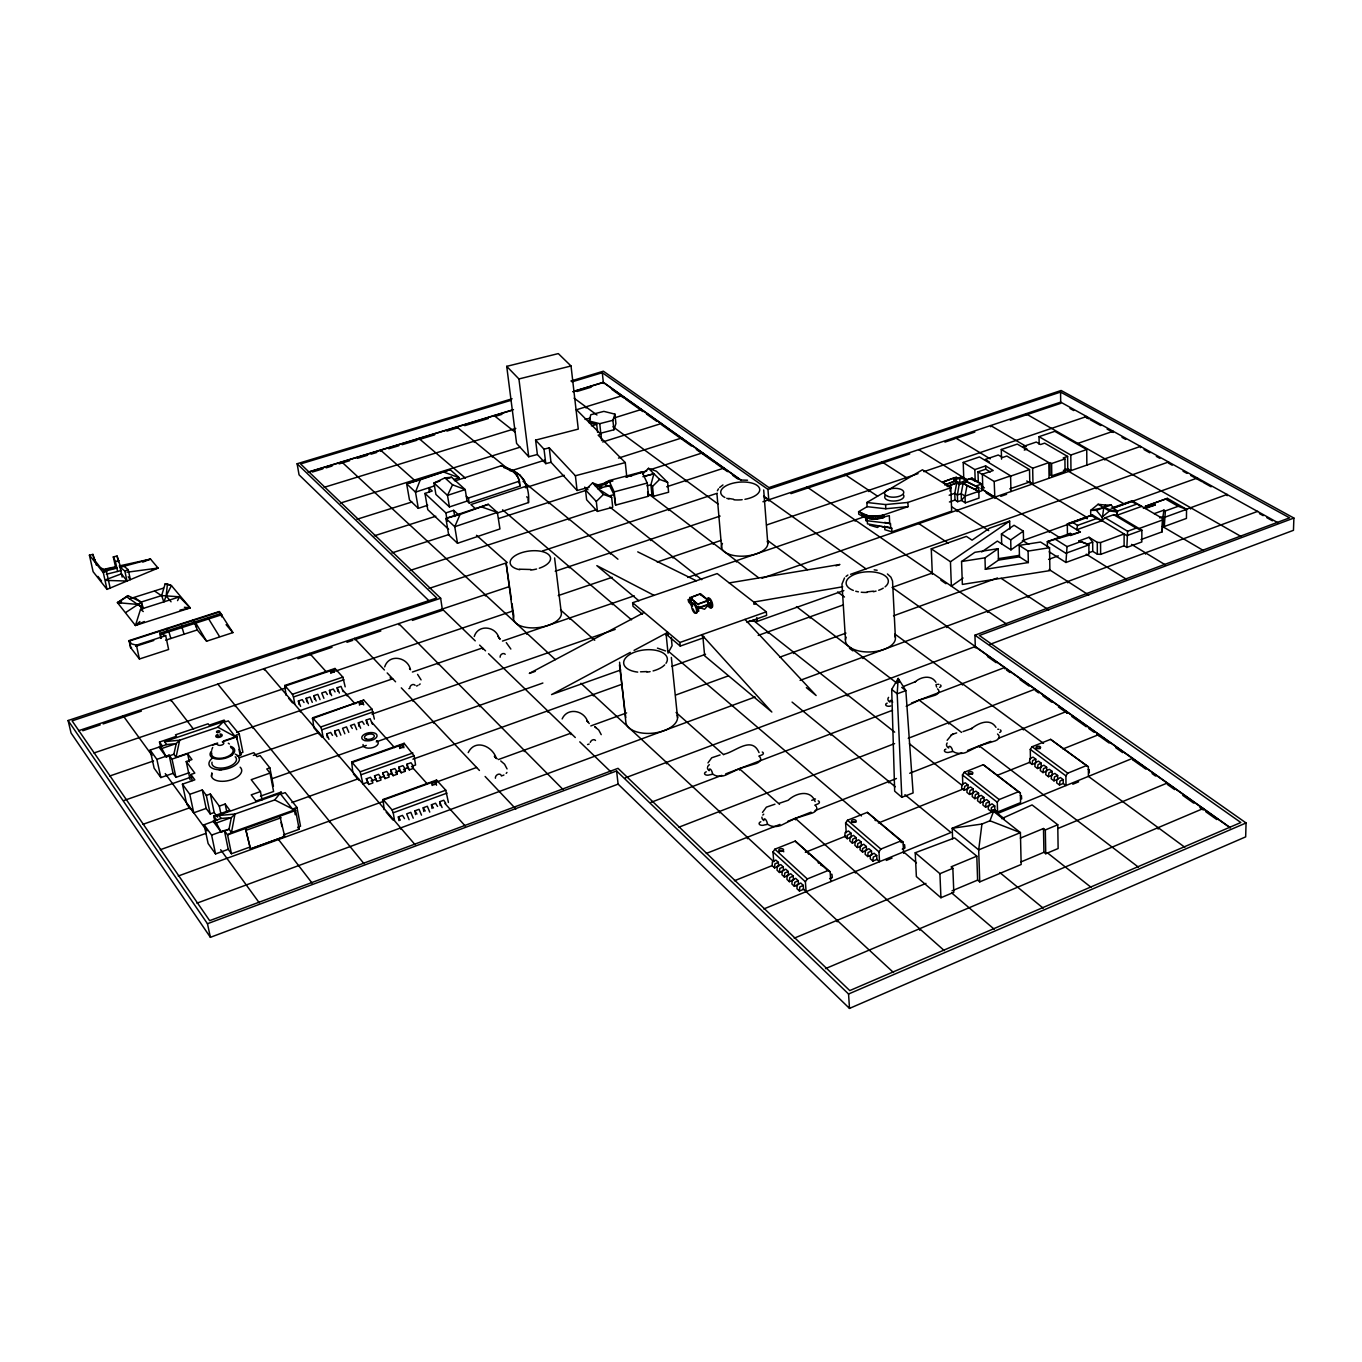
<?xml version="1.0" encoding="UTF-8"?>
<svg xmlns="http://www.w3.org/2000/svg" width="1362" height="1362" viewBox="0 0 1362 1362"><rect width="100%" height="100%" fill="white"/><g stroke="black" fill="none" stroke-linecap="round" stroke-linejoin="round"><path stroke-width="1.5" d="M1136.163 504.332L1117.589 511.005L1112.856 508.196L1131.396 501.539L1141.714 506.358L1116.857 515.296L1116.857 511.84L1111.154 504.996L1105.501 505.098L1103.731 507.651L1101.994 520.659L1096.41 518.616L1077.546 525.392L1076.746 529.75L1101.994 520.659L1105.144 517.781L1113.707 514.7L1116.857 515.296L1141.867 530.176L1141.816 541.957L1126.868 547.439L1124.11 545.77L1124.11 533.972L1100.564 542.553L1097.278 542.365L1089.021 537.275L1078.993 540.918L1088.868 544.885L1088.936 554.062L1065.935 562.472L1049.166 551.831M1126.868 547.439L1127.6 531.248L1136.214 528.115L1141.867 530.176L1126.885 535.641L1092.494 514.938L1067.314 523.944L1067.433 533.683M1132.673 759.758L1132.673 758.311L997.614 813.472M1140.539 447.621L1140.556 446.378L762.039 578.237M1145.459 554.13L1145.459 552.819M1158.126 829.117L1158.126 827.636M1140.964 539.59L1162.178 531.81L1162.654 518.564L1132.094 500.739L1111.12 508.247M1162.654 518.564L1162.178 531.81M1164.306 526.515L1165.361 510.937L1178.198 506.289L1186.557 509.337L1186.438 518.411L1164.306 526.515L1162.893 525.681L1162.978 516.59L1163.948 510.12L1165.361 510.937M1190.609 508.996L1190.626 507.72M1197.487 479.22L1197.504 477.96L1112.652 508.367M1227.179 495.683L1227.196 494.406L1184.77 509.848M989.697 644.464L1293.457 530.312L1293.9 518.054L979.363 635.509L1246.06 822.954L1245.668 836.864L849.496 1008.408L618.11 784.12L616.594 770.96L207.467 923.725L68.1 720.515L436.742 598.003L297.12 463.744L512.095 398.777M677.186 715.135A25.997 13.756 -6.1 0 1 654.696 732.96A25.997 13.756 -6.1 0 1 625.856 722.303L619.574 662.221M167.424 584.009L166.181 595.909L163.849 602.021L161.635 595.586L165.16 583.855L167.424 584.009L171.442 585.609L190.186 607.912L135.434 625.464L117.472 602.651L127.858 595.62L141.239 602.038L161.635 595.586L180.142 596.845M981.934 824.044L952.208 828.249L978.682 849.888L1020.41 832.625L989.953 820.775L981.934 824.044L978.682 849.888L979.738 881.878L1021.159 864.495L1020.41 832.625L993.562 811.394L952.208 828.249L952.617 838.805M1116.857 515.296L1117.589 511.005M1080.372 541.77L1067.042 546.605L1065.935 562.472M949.416 501.982L955.017 500.041L957.622 501.71L961.419 500.399L965.045 496.108L978.784 491.341L963.138 483.238L961.18 493.657L961.419 500.399L965.266 502.85L979.006 498.083L978.682 487.613L965.981 481.109M965.266 502.85L965.045 496.108L967.003 485.655L963.138 483.238M947.373 486.302L956.754 482.897L954.779 493.299L955.017 500.041M949.978 491.069L951.17 484.821M217.648 743.005L176.038 757.272L179.682 740.196L217.852 727.206L223.436 721.656L235.473 736.893L223.589 740.962M173.859 754.293L176.226 743.584L179.682 740.196L164.547 741.66L166.692 744.571L176.226 743.584L161.84 748.487L159.065 747.176L166.232 756.914L173.859 754.293L176.038 757.272M642.881 476.666L653.913 473.755L650.917 484.77L651.904 494.644L653.522 496.279L668.606 492.227L667.635 482.352L656.45 471.252L648.465 468.324L642.864 473.857M144.304 621.515L135.434 625.464L140.558 609.274L179.478 596.879L190.186 607.912L180.022 610.074M588.673 420.875L599.74 423.684L600.778 433.184L613.922 429.779L615.913 423.599L614.909 414.133L603.86 411.375L590.785 414.729L588.844 422.458L596.709 424.467L597.595 432.367M613.922 429.779L612.9 420.296L614.909 414.133M588.844 422.458L590.342 418.083L585.03 419.445M211.842 749.475L212.676 747.449M989.953 820.775L993.562 811.394M453.631 479.628L459.249 477.79L450.158 469.635L420.296 479.799L415.495 492.125L418.321 508.349L427.736 505.234M707.968 762.924L711.73 757.783L720.072 754.957M384.697 666.886C388.953 653.402 407.783 656.978 410.456 669.627L409.502 668.623L410.422 669.508M474.265 636.514C477.96 624.222 495.496 626.009 498.815 637.62M947.152 740.298L951.817 734.697M488.294 504.315L460.084 514.444L454.755 526.719L457.513 543.285L499.956 528.933L497.351 512.418L488.294 504.315L445.919 518.445L448.694 534.925L457.513 543.285M762.482 812.45L766.38 807.155L774.961 804.193M345.182 686.857L342.849 677.118L334.984 668.47L284.777 685.461L286.02 695.233M449.443 506.936L435.925 494.457L433.984 482.999L444.897 477.875L452.542 484.787L447.502 495.393L449.443 506.936L467.081 501.08L469.192 503.004L519.909 486.149C520.573 475.219 510.682 468.153 501.165 465.787L454.942 480.956M177.571 600.625L179.478 596.879M334.507 669.389L334.984 668.47M322.011 737.251L313.788 727.648L312.647 717.791L363.773 700.119L372.013 709.176L374.363 719.102M702.996 637.893L701.77 634.743L771.845 712.037L704.665 655.837L702.996 637.893L703.796 636.412M717.382 490.78L718.489 488.822M666.222 635.271L667.039 633.79L668.044 634.624L666.222 635.271L668.027 653.13L672.079 645.69L671.262 637.433M363.773 700.119L312.187 718.676M468.205 752.624C475.185 738.391 492.652 746.223 496.347 758.43L495.325 757.459L497.198 758.736M562.148 718.932C567.46 707.014 584.213 710.334 587.703 721.809L586.92 720.6L589.252 723.528M891.701 689.427L898.188 678.412L905.849 690.636L913.102 792.939L901.814 797.281L894.664 791.152L891.701 689.427L897.183 693.803L901.814 797.281M411.562 766.448L415.563 765.001L414.099 755.774L404.122 743.312L351.668 761.954L352.758 772.033M403.561 744.197L404.122 743.312M384.101 809.692L383.08 799.494L436.538 780.068L445.766 790.198L448.421 802.473M773.769 861.737L772.969 851.965L774.859 849.19L795.221 841.086L830.122 871.714L830.803 881.589M806.1 891.667L805.385 881.776L807.308 878.95L827.943 870.573L830.122 871.714M846.228 832.71L845.598 823.006L847.47 820.264L867.305 812.365L903.057 842.074L903.636 853.344M876.924 859.422L872.889 861.056L870.301 858.792L870.267 855.404L874.098 853.242L876.702 855.506L876.924 859.422L879.529 861.686L878.967 851.863L880.873 849.071L900.963 840.916L903.057 842.074M962.798 784.563L962.457 774.961L964.279 772.271L983.279 764.712L1020.342 792.922L1020.581 802.627L997.563 812.007L994.856 809.862L994.737 805.981L992.013 803.852L988.335 805.929L988.284 809.283L990.991 811.429L994.856 809.862M1030.455 758.923L1030.268 749.389L1032.073 746.734L1050.596 739.362L1088.357 766.755L1088.425 776.391L1184.838 847.283M997.563 812.007L997.29 802.286L999.163 799.562L1018.384 791.765L1020.342 792.922M1063.245 783.456L1059.483 784.989L1056.708 782.912L1056.81 779.575L1060.402 777.532L1063.177 779.609L1063.245 783.456L1066.02 785.533L1065.901 775.88L1067.74 773.19L1086.467 765.58L1088.357 766.755M435.908 780.92L436.538 780.068M844.525 577.948L841.988 584.043L845.462 639.561M279.891 816.144L284.743 836.506L250.472 848.918L245.483 828.471L250.472 848.918L284.709 836.455L283.517 834.906L299.18 829.237L297.631 827.262L300.525 826.206L297.001 807.496L285.203 792.616L282.309 793.654L281.083 792.105L274.732 799.92L234.945 814.05L213.732 815.991L215.026 822.222M1153.699 504.178L1155.095 504.996L1146.736 507.141L1145.34 506.323L1167.404 498.373L1186.557 509.337L1164.391 517.407L1162.978 516.59L1159.607 517.815M890.748 528.575L890.51 523.57L865.823 520.573L867.185 518.871L867.458 523.859L891.752 528.235L891.923 531.81L951.663 511.142L950.812 487.766L922.449 469.788L866.879 502.493L867.1 506.681L858.622 511.686L858.758 514.206L865.738 517.747L871.901 518.939L880.448 518.411L880.312 515.875L868.513 515.994L858.622 511.686L864.274 514.7M700.732 594.53L699.796 594.53M708.717 604.575L704.529 609.274L699.779 607.707M138.975 604.541L141.239 602.038L143.47 608.508L126.717 596.845L117.472 602.651L138.975 604.541L142.55 609.001M134.787 597.731L141.29 602.276L125.917 612.389M126.717 596.845L127.858 595.62M1047.429 547.115L1047.344 541.633L1080.355 531.963L1067.314 523.944L1092.494 514.938M1070.362 535.555L1080.355 531.963M1068.983 534.721L1070.243 533.376L1071.605 534.21M585.507 489.911L592.555 482.931L600.727 485.859L602.259 487.494L597.969 488.652L611.64 497.351L612.73 507.277L597.424 511.397L586.63 499.769L585.507 489.911L596.301 501.471L597.424 511.397M596.301 501.471L603.434 494.44L611.64 497.351M653.522 496.279L652.534 486.404L659.6 479.407L667.635 482.352M135.434 625.464L139.894 621.532M719.63 487.477L722.95 484.94M1105.501 505.098L1098.078 504.28L1090.673 510.392L1103.731 507.651L1116.857 511.84L1109.417 511.022L1101.977 517.185L1096.291 510.307L1090.673 510.392L1090.724 516.232M230.467 746.291A12.53 6.35 -11.9 0 1 232.408 754.633L230.859 755.791A12.53 6.35 -11.9 0 1 214.685 758.668A12.53 6.35 -11.9 0 1 211.791 750.768M230.859 755.791L232.408 754.633M846.006 576.449L847.879 575.053M998.465 560.105L998.159 548.665L984.964 557.841L985.322 569.316L998.465 560.105L1019.457 556.82L1028.327 562.557L1028.089 551.082L1019.202 545.379L1019.457 556.82M981.679 551.95L997.359 541.089L1010.944 549.873L1023.543 541.054L1023.339 531.146L1014.043 525.272L1001.428 533.989L1001.683 543.898M690.245 597.629L700.443 593.628L708.563 600.54L697.838 604.285L689.802 597.782M963.036 578.016L951.374 586.154L950.455 561.757L931.267 548.818L932.323 574.338M1010.944 549.873L1010.706 539.931L1023.339 531.146M879.682 525.919L877.417 527.486L869.501 525.119M1019.202 545.379L1040.551 542.042L1049.54 547.728L1049.898 570.61L962.355 584.417L961.555 561.502L974.886 552.308L998.159 548.665M950.455 561.757L1009.668 521.084L1009.855 529.069M914.941 682.021C920.729 676.795 931.216 674.445 935.915 682.277M915.673 681.596L903.925 686.295M605.715 486.37L605.29 482.608L608.984 480.616L641.996 471.848L647.222 483.05L648.567 496.228L615.607 505.115L613.99 494.644L609.529 485.57L606.175 486.438M630.3 652.398L551.559 694.586L620.646 670.002M634.062 650.389L667.806 632.326L668.044 634.624M644.175 612.44L529.324 673.424L535.283 671.33M639.425 473.193L641.996 471.848M952.327 734.424L956.686 732.892M950.948 735.157L953.196 733.965M708.529 600.08L697.77 604.149L689.751 597.339M699.932 594.275L708.563 600.54M937.516 688.832A8.683 4.563 -2.1 0 1 935.183 695.216L919.18 700.119L906.173 706.282M616.594 770.96L848.56 994.005L1246.06 822.954M825.508 968.62L1203.31 808.5L1203.293 809.964L1199.871 807.53M952.055 890.816L977.61 880.107L979.738 881.878M1020.921 861.942L1043.922 852.289L1045.744 853.736L1058.121 848.526L1057.763 824.759L1032.073 804.925L1001.649 818.647M976.809 856.17L954.609 837.919L915.23 852.765L916.371 876.583L940.938 897.728L953.809 892.314L952.855 868.309L951.102 866.828L976.809 856.17L977.61 880.107M96.447 565.247L92.922 554.402L89.415 555.168L93.11 571.699L107.019 589.371L158.094 568.073L150.518 559.084L119.26 565.945L120.622 567.205L150.518 559.084L142.738 562.131M1020.359 838.107L1043.496 828.505L1045.318 829.935L1045.744 853.736M915.23 852.765L939.916 873.689L952.855 868.309M1045.318 829.935L1057.763 824.759M794.199 938.18L925.973 883.393M1057.882 828.522L1167.387 782.98L1167.37 784.427L1174.623 789.585M89.415 555.168L103.325 572.67L106.457 571.376L110.152 588.061M128.215 569.657L123.482 565.877L120.009 567.171L124.844 571.053L128.215 569.657L130.36 579.633L128.181 576.773M886.253 860.443L892.042 858.077M1072.796 784.223L1078.653 781.822M798.541 884.653L798.234 880.72L795.714 878.388L792.224 879.971L791.901 884.006L794.404 886.339L797.162 885.215M871.731 854.893L871.493 850.995L868.922 848.747L865.517 850.28L865.125 854.28L867.713 856.528L870.386 855.438M1053.95 780.835L1057.695 779.302L1057.644 775.472L1054.886 773.412L1051.702 774.842L1051.192 778.758L1053.95 780.835L1054.46 776.919L1057.644 775.472M994.737 805.981L991.468 807.479L990.991 811.429M803.274 885.368L799.783 886.968L799.443 891.003L803.58 889.318L803.274 885.368L800.754 883.036L797.247 884.619L796.923 888.671L799.443 891.003M876.702 855.506L873.28 857.056L872.889 861.056M1063.177 779.609L1059.994 781.056L1059.483 784.989M829.611 878.711L832.335 877.588L831.944 874.319L830.837 874.166M902.257 849.088L904.913 847.998L904.589 844.746L903.517 844.576M763.741 908.965L950.999 832.505L904.93 794.693M793.212 876.089L789.722 877.656L789.398 881.691L793.518 880.022L793.212 876.089L790.726 873.774L787.236 875.357L786.913 879.375L789.398 881.691M866.572 850.416L866.334 846.5L862.521 848.645L862.555 852.033L865.228 850.961M1052.128 771.352L1048.944 772.782L1048.451 776.698L1052.196 775.182L1052.128 771.352L1049.387 769.309L1046.203 770.739L1045.71 774.637L1048.451 776.698M980.214 802.882L984.045 801.333L983.926 797.468L981.236 795.357L977.984 796.821L977.524 800.771L980.214 802.882L980.657 798.949L983.926 797.468M989.306 801.724L986.054 803.205L985.594 807.155L989.425 805.589L989.306 801.724L986.616 799.596L983.347 801.077L982.887 805.01L985.594 807.155M798.234 880.72L794.744 882.304L794.404 886.339M871.493 850.995L868.088 852.527L867.713 856.528M969.54 794.438L973.353 792.905L973.234 789.058L970.578 786.964L967.326 788.428L966.884 792.343L969.54 794.438L969.982 790.522L973.234 789.058M783.576 870.812L783.269 866.896L780.801 864.632L777.327 866.181L777.021 870.182L779.49 872.463L782.214 871.374M852.34 843.112L856.34 841.512L856.102 837.613L853.548 835.417L850.177 836.932L849.803 840.899L852.34 843.112L852.714 839.145L856.102 837.613M1037.538 768.508L1041.266 767.01L1041.198 763.18L1038.474 761.154L1035.307 762.584L1034.831 766.483L1037.538 768.508L1038.031 764.61L1041.198 763.18M978.563 793.246L975.311 794.71L974.851 798.66L978.682 797.11L978.563 793.246L975.89 791.152L972.638 792.616L972.196 796.549L974.851 798.66M788.223 871.476L784.75 873.042L784.427 877.06L788.53 875.408L788.223 871.476L785.755 869.194L782.265 870.744L781.958 874.762L784.427 877.06M861.193 842.057L857.805 843.572L857.43 847.556L861.431 845.955L861.193 842.057L858.639 839.826L855.251 841.358L854.893 845.342L857.43 847.556M1046.646 767.266L1043.479 768.696L1042.986 772.594L1046.714 771.079L1046.646 767.266L1043.922 765.223L1040.738 766.653L1040.262 770.552L1042.986 772.594M967.922 784.887L964.688 786.334L964.245 790.249L968.059 788.717L967.922 784.887L965.283 782.809L962.049 784.257L961.623 788.172L964.245 790.249M778.349 862.35L774.876 863.9L774.569 867.9L778.655 866.266L778.349 862.35L775.897 860.086L772.424 861.635L772.118 865.636L774.569 867.9M851.267 837.102L851.029 833.221L847.232 835.332L847.283 838.703L849.939 837.63M1035.767 759.145L1032.617 760.558L1032.124 764.457L1035.852 762.958L1035.767 759.145L1033.077 757.119L1029.91 758.549L1029.434 762.431L1032.124 764.457M734.373 880.771L772.407 865.517M805.351 852.306L845.768 836.098M878.354 823.023L963.564 788.853M997.001 775.438L1030.149 762.141M1062.939 748.981L1099.117 734.476L1099.134 735.889M783.269 866.896L779.796 868.462L779.49 872.463M218.312 735.037L217.341 735.838A1.702 0.851 -11.8 0 0 217.375 736.195L217.579 736.416A1.702 0.851 -11.8 0 0 220.576 735.191L220.303 734.986M816.706 807.496A9.245 5.227 -3.8 0 1 812.433 812.995L795.05 818.494L780.715 825.508A9.296 5.278 -4.4 0 1 767.947 824.333L764.371 824.963A3.49 1.992 -4.6 0 1 759.587 824.538A3.49 1.992 -4.6 0 1 760.813 821.746M814.851 805.129L817.779 803.972A3.456 1.941 -3.7 0 0 818.204 800.805M997.529 734.033A8.989 4.852 -1.1 0 1 995.367 740.826L978.972 745.984L965.743 752.522A9.04 4.903 -1.5 0 1 953.162 751.483L949.723 752.096A3.388 1.839 -1.7 0 1 945.739 752.113A3.388 1.839 -1.7 0 1 944.615 750.053M706.316 853.446L779.966 824.419M787.645 821.388L811.054 812.161M814.97 810.611L896.451 778.502M909.731 773.275L961.708 752.777M967.548 750.479L990.736 741.337M998.397 738.323L1066.65 711.424L1066.667 712.82M811.735 800.311L815.48 798.966M944.7 484.957L954.166 481.263L959.359 484.531L966.918 481.944L978.682 487.613L974.903 488.907M956.039 480.718L946.59 484.412L942.793 482.012L954.115 477.773L956.43 477.347L958.967 478.93M947.288 486.592L956.754 482.897M678.94 827.177L894.596 743.601M908.25 738.306L1035.222 689.087L1035.256 690.483L1038.559 692.832M759.451 756.574A8.938 4.886 -4.7 0 1 756.302 763.469L739.362 768.679L725.316 775.284A8.989 4.937 -5.2 0 1 713.058 774.212L709.585 774.825A3.371 1.856 -5.4 0 1 704.988 774.433A3.371 1.856 -5.4 0 1 706.265 771.811M758.872 756.08L761.75 754.991A3.337 1.822 -4.6 0 0 762.26 752.011M650.798 802.422L721.792 775.37M725.691 773.888L892.485 710.283M911.553 703.013L1004.798 667.482L1004.833 668.844M106.015 579.633L121.456 573.811L127.006 581.029L106.168 580.416M68.1 720.515L71.045 732.977L210.395 937.328L618.11 784.12M625.243 777.872L975.311 646.524M975.345 647.886L974.937 635.203L1289.593 517.832L1060.572 392.069L767.964 489.401L602.293 372.694L571.921 381.888M196.928 903.176L755.127 696.986M800.107 680.37L1257.756 511.346M394.486 820.316L393.226 812.791L446.991 793.11M1089.277 552.58L1092.733 551.321L1097.346 554.181L1100.632 554.368L1124.11 545.77M398.964 820.673L398.351 816.911L402.505 815.378L404.497 818.613M415.546 814.561L414.933 810.816L419.07 809.3L421.505 815.14M423.803 811.531L423.207 807.785L427.327 806.27L429.762 812.092M432.026 808.5L431.448 804.755L435.551 803.24L437.577 806.44M440.249 805.487L439.654 801.741L443.757 800.226L445.783 803.41M383.08 799.494L392.018 809.862L445.766 790.198M382.518 800.345L433.933 781.652M1078.993 540.918L1087.489 544.034L1092.682 542.144L1089.021 537.275M178.235 876.021L383.148 801.469M436.044 782.231L476.598 767.47M498.373 759.553L570.814 733.199L570.984 734.578M590.802 725.929L626.622 712.888M675.586 695.08L728.466 675.841M779.796 657.182L845.955 633.109M893.506 615.811L997.512 577.965M1048.57 559.39L1058.274 555.866M1139.075 528.524L1162.28 520.08M1143.382 508.349L1146.736 507.141M1145.391 508.503L1155.095 504.996M1154.227 513.644L1163.948 510.12M231.455 853.736L227.573 834.889L231.472 832.488L234.945 814.05L231.319 817.626L221.121 818.443L204.147 824.793L208.114 843.538L215.554 853.923L228.254 849.343L231.455 853.736L249.28 847.3M366.395 778.758L370.481 777.293L372.235 779.762L372.83 782.98L368.761 784.444L366.395 778.758L368.761 784.444M374.55 775.829L378.619 774.365L380.373 776.834L380.968 780.051L376.899 781.516L374.55 775.829L376.899 781.516M382.688 772.918L386.74 771.454L388.51 773.905L389.089 777.123L385.037 778.587L382.688 772.918L385.037 778.587M390.792 770.007L394.827 768.543L396.614 770.994L397.193 774.212L393.141 775.676L391.405 773.684L390.792 770.007L393.141 775.676M398.879 767.095L402.914 765.648L404.684 768.083L405.263 771.301L401.228 772.765L399.475 770.79L398.879 767.095L401.228 772.765M406.932 764.201L410.966 762.754L412.754 765.189L413.316 768.406L409.298 769.853L407.544 767.896L406.932 764.201L409.298 769.853M225.683 830.394L229.02 829.203L231.319 817.626L216.32 822.971L213.153 821.269L216.864 820.282L213.732 815.991L229.837 810.288L225.173 804.04L219.299 806.117L210.327 794.012L206.326 795.408L202.291 789.943L189.795 794.301L182.423 784.172L194.834 779.847L190.884 774.484L194.817 773.122L186.236 761.545L191.974 759.57L187.615 753.748L172.021 759.111L169.126 755.161L156.868 759.349L150.16 750.053L166.692 744.571M367.042 782.452L362.956 783.916L360.181 771.811L351.668 761.954M371.111 780.988L375.18 779.524M379.249 778.06L383.301 776.612M387.353 775.148L391.405 773.684M399.475 770.79L395.44 772.237L397.193 774.212M407.544 767.896L403.51 769.343L405.263 771.301M1070.243 533.376L1047.344 541.633L1065.833 553.278L1088.868 544.885L1087.489 544.034M1145.34 506.323L1167.404 498.373M246.675 830.088L281.134 817.728M360.181 771.811L412.907 752.965M1096.291 510.307L1111.154 504.996M361.356 774.655L414.099 755.774M160.324 849.718L206.156 833.289M291.86 802.576L358.478 778.689L358.717 780.085L353.354 773.82M412.907 759.179L622.298 684.133M671.875 666.358L705.533 654.305M758.208 635.407L843.436 604.864M932.272 573.027L892.093 587.431L1230.363 827.704M1022.351 540.731L1087.114 517.526L1087.131 518.803M204.147 824.793L211.604 835.093L224.372 830.531L227.573 834.889L295.622 810.509L299.18 829.237M295.265 814.782L294.073 808.534L297.001 807.496M353.081 762.124L401.62 744.895M666.086 634.147L680.251 646.099L703.916 637.688M746.989 622.383L766.619 615.403L766.329 611.827L717.212 573.572L632.632 602.719L633.007 606.26L642.455 614.228M749.185 620.868L757.136 621.43L843.827 590.58M142.857 824.35L190.033 807.683L190.339 809.062L186.832 804.244M271.94 778.741L366.293 745.406M376.27 741.881L542.876 683.026M850.603 574.304L1168.63 461.956M931.267 548.818L966.373 536.39L972.076 540.135L989.51 528.201L1009.668 521.084M632.632 602.719L679.893 642.489L766.329 611.827M262.083 799.817L260.465 791.577L251.221 794.846L255.971 801.026L281.083 792.105M202.291 789.943L206.156 808.415L210.208 813.948L214.174 812.535L217.545 817.115M260.482 796.14L273.592 791.509L270.034 773.071L266.765 768.968L269.88 767.879L273.439 786.283M755.723 603.707L753.952 604.336L753.782 602.055L842.737 586.784M182.423 784.172L186.373 802.593L193.744 812.808L206.156 808.415M707.899 603.621L710.13 602.838M692.219 598.258L688.355 599.603L698.4 607.724L710.011 603.672L710.334 607.231L709.108 606.669M835.927 565.86L839.894 564.481L729.215 582.919M270.034 773.071L251.221 779.677L260.465 791.577M312.647 717.791L320.615 727.036L372.013 709.176M689.291 599.74L688.406 600.046L692.696 603.536M1009.787 488.873L1029.774 481.927L1032.975 483.85L1032.668 468.222L1001.291 449.511L1001.547 459.164M1064.829 469.737L1067.74 468.715L1070.975 470.622L1070.804 455.044L1039.036 436.674L1039.172 444.37M323.049 737.029L321.755 729.794L373.154 711.9M1064.914 458.943L1051.6 463.54L1049.915 462.552L1050.119 474.844L1051.787 475.849L1065.067 471.235L1064.914 458.943L1063.228 457.955L1067.604 456.44L1067.74 468.715M124.027 800.481L190.374 777.361M253.349 755.433L318.929 732.586L319.185 733.931M372.013 714.097L615.181 629.397M1000.747 496.364L1006.603 494.321M327.357 737.455L326.71 733.829L330.677 732.45L332.498 735.395M335.29 734.68L334.66 731.053L338.61 729.674L340.875 735.157M358.972 726.389L358.359 722.779L362.292 721.417L364.131 724.346M366.838 723.648L366.225 720.038L370.141 718.676L372.405 724.124M408.889 688.644L409.843 688.321A3.15 2.554 -42.8 0 1 415.104 685.273M978.103 492.057L981.815 490.78L981.61 484.055L972.127 478.164L964.313 480.309M238.963 749.389L239.78 753.407L242.896 752.318L239.303 734.22L228.288 720.89L225.513 721.826L224.134 720.089L209.186 725.18L208.097 723.784L175.443 734.85L176.498 736.263L159.507 742.035L160.801 748.061M692.202 596.948L698.093 594.905M161.84 748.487L166.232 756.914L169.126 755.161L173.042 773.344L175.936 777.327L189.522 772.612M237.175 756.131L240.904 754.837L236.154 735.293L239.303 734.22M238.963 757.834L253.843 752.675L257.026 756.676L260.108 755.604L269.88 767.879M949.178 495.24L954.779 493.299L957.384 494.968L961.18 493.657L965.045 496.108M976.06 485.962L981.61 484.055L969.88 478.59M994.635 497.215L982.853 489.86L982.377 474.231L994.192 481.501L1010.587 475.849L1010.962 491.529M1032.668 468.222L1048.825 462.637L1049.081 478.249M1070.804 455.044L1086.74 449.545L1086.859 465.089M1009.48 476.513L1029.519 469.601L1029.774 481.927M150.16 750.053L154.127 768.168L160.852 777.549L173.042 773.344M299.044 704.546L298.38 700.987L302.279 699.659L304.032 702.503M306.825 701.873L306.178 698.314L310.076 696.986L312.273 702.332M314.605 699.217L313.958 695.659L317.84 694.331L320.036 699.659M330.081 693.905L329.451 690.364L333.315 689.053L335.069 691.862M337.793 691.266L337.163 687.725L341.028 686.414L343.224 691.709M942.793 482.012L956.43 477.347M966.918 481.944L966.867 480.241L961.657 477.006L954.098 479.577L954.166 481.263M978.291 482.08L977.984 471.831L985.713 469.192L990.242 471.967M982.377 474.231L993.187 470.52L985.611 465.906L974.834 469.584L963.223 462.433L963.751 477.96L967.054 480.02M966.577 480.054L972.127 478.164M109.777 775.982L153.548 760.949M236.613 732.415L392.716 678.787M412.397 672.028L482.54 647.92L482.727 649.231M502.476 641.076L634.215 595.807M687.657 577.454L864.615 516.658M1077.836 443.399L1113.214 431.243L1113.214 432.469L1107.136 429.098M950.812 487.766L907.909 502.425L908.113 506.613L882.031 515.483L870.216 516.249L870.352 518.786M212.932 745.065L216.677 743.788M222.295 741.864L237.277 736.723M284.777 685.461L292.387 694.297L342.849 677.118M294.805 704.103L293.494 696.969L343.939 679.774M1024.258 450.073L1027.084 449.12L1022.845 446.617L1036.295 442.037L1040.551 444.523L1044.62 443.127L1067.604 456.44M286.36 685.682L332.498 670.07M93.944 752.982L285.833 687.946M335.818 670.989L513.27 610.84M558.267 595.586L612.117 577.335M657.199 562.046L721.06 540.408M766.568 524.983L918.039 473.635M923.879 471.661L1086.604 416.5L1086.621 417.708M963.223 462.433L979.448 456.934L1010.587 475.849M1001.291 449.511L1017.295 444.08L1048.825 462.637M1039.036 436.674L1054.801 431.328L1086.74 449.545M164.547 741.66L223.436 721.656M497.13 513.082L528.49 502.561C530.141 486.983 522.191 471.303 506.289 468.273M78.604 730.696L509.337 586.596M555.236 571.24L720.106 516.079M762.941 501.744L1060.692 402.13L1278.05 522.804M82.793 730.73L100.226 724.89M103.154 723.92L141.359 711.117M297.903 658.714L332.039 647.29M346.935 642.302L352.792 640.344M380.849 630.947L354.733 639.68L354.512 638.386L384.407 669.985M412.345 620.408L442.463 610.312M790.981 493.64L909.748 453.887M944.905 442.105L954.949 438.751M956.941 438.087L974.8 432.094M1010.263 420.228L1060.709 403.339L1060.572 392.069M429.422 491.835L428.724 487.783L432.231 491.018L424.961 493.419L445.885 512.912L453.682 510.324L458.092 514.393M442.292 609.24L440.658 598.258L72.101 720.856L209.663 920.661L618.007 768.338L849.769 990.583L1240.85 822.512L974.937 635.203M466.281 496.16L468.392 498.066L519.16 481.229C517.798 472.512 508.741 468.136 501.165 465.787M429.064 588.418L507.26 562.591L476.496 535.283M542.604 550.929L717.28 493.231M439.824 481.075L433.984 482.999L447.502 495.393L465.208 489.554L467.081 501.08M447.638 478.522L451.537 477.245L465.208 489.554L452.542 484.787M434.546 485.893L415.495 492.125L406.642 483.816L450.158 469.635M410.285 570.389L596.403 509.694M666.716 486.762L724.056 468.051L724.158 469.277M195.822 626.792L194.834 621.906L197.218 629.942L206.598 641.213L232.902 632.615L219.299 611.504L129.049 640.617L130.548 647.478L139.418 659.004L168.616 649.487L165.704 635.679L159.694 633.262L220.984 613.462L221.665 616.867M129.049 640.617L131.569 643.885L136.404 645.162L165.704 635.679M130.548 647.478L131.569 647.665M135.621 646.354L153.804 640.463M165.619 640.191L197.218 629.942M392.035 552.87L449.051 534.5M498.815 518.462L586.018 490.371M597.663 486.626L607.333 483.51M630.725 475.968L646.814 470.792M650.832 469.498L702.605 452.814L702.707 454.023M222.006 614.637L160.665 634.471L161.38 637.91M864.529 517.271L876.021 518.956L889.318 515.619L889.726 523.842M374.278 535.828L435.806 516.249M525.374 487.732L564.311 475.338M618.484 458.092L681.715 437.968L681.817 439.177M357.014 519.262L411.869 501.999M544.868 460.152L510.444 470.997L456.713 426.885L456.866 428.06M602.685 441.969L661.353 423.514L661.472 424.706L691.47 446.021M121.473 601.391L117.472 602.651L121.439 602.549M129.475 598.854L163.44 588.129M340.5 503.038L520.131 447.179M614.517 417.828L641.519 409.417L641.638 410.592M324.139 487.341L515.806 428.4M576.211 409.826L622.179 395.695L622.315 396.853M308.221 472.052L513.474 409.621M573.368 391.405L603.332 382.296L741.013 480.105M308.442 472.188L511.823 410.32M572.84 391.762L603.349 382.484L741.2 480.428M312.358 472.035L322.845 468.851M326.131 467.847L332.039 466.059M339.121 463.897L349.642 460.697M357.406 458.33L367.587 455.231M370.992 454.193L376.814 452.422M388.766 448.779L398.862 445.714M402.148 444.71L417.01 440.198M420.449 439.143L434.682 434.818M446.889 431.09L457.053 428.008M464.731 425.659L488.328 418.492M495.683 416.244L501.982 414.337M577.028 391.49L591.261 387.166M570.916 381.002L603.366 371.196L768.934 487.579L1061.134 390.485L1293.9 518.054M511.176 400.258L300.576 463.931L440.658 598.258M420.296 479.799L406.642 483.816L409.485 499.956L418.321 508.349M460.084 514.444L445.919 518.445L454.755 526.719L497.351 512.418L482.063 507.107M647.614 491.733L648.023 495.683L651.904 494.644M608.984 480.616L614.16 491.886L647.222 483.05M610.074 495.7L613.99 494.644M647.018 485.808L650.917 484.77L652.534 486.404M605.29 482.608L611.453 480.973M625.822 477.143L631.985 475.508M550.997 462.28L545.787 463.642L537.377 454.499L528.711 456.747L516.59 443.433L506.715 366.344L558.301 353.592L571.036 365.986L578.271 429.115L535.589 440.113L544.017 449.188L549.244 447.826L550.997 462.28L577.096 490.473L589.031 487.29M595.007 485.706L612.9 480.939M597.969 488.652L609.529 485.57M644.396 476.291L653.913 473.755M549.244 447.826L575.394 475.747L625.277 462.586L626.826 477.245M881.418 515.636L883.751 514.955L883.887 517.492L881.537 518.156M601.663 440.573L600.982 434.41L598.139 435.142L625.277 462.586M591.38 425.846L596.709 424.467M599.74 423.684L612.9 420.296M103.75 571.427L116.877 568.141L115.481 566.779L113.318 556.888L117.098 556.054L120.622 567.205M106.355 574.253L121.337 570.508M506.715 366.344L518.922 378.959L571.036 365.986M95.187 559.561L94.233 559.799L100.26 567.358L106.457 571.376M113.318 556.888L115.429 561.536L119.175 560.599M151.999 569.537L158.094 568.073L126.989 572.227M779.115 803.359L788.24 800.26C795.783 792.939 810.696 789.143 815.123 801.622M963.036 731.581L972.213 728.329L971.429 728.738C978.103 723.154 990.106 717.791 995.98 727.359M724.124 754.19C735.395 751.824 751.688 735.446 759.043 752.607M102.269 569.674L115.481 566.779M961.555 561.502L984.964 557.841M1028.089 551.082L1049.54 547.728M998.431 558.641L1019.423 555.355M985.322 569.316L1028.327 562.557M873.314 591.176L867.185 591.857M820.656 864.989L821.967 865.67M818.136 862.708L819.447 863.389M808.109 853.668L809.42 854.349M900.895 842.346L901.95 842.516M805.623 851.42L806.917 852.101M1020.41 795.544L1021.415 795.714L1021.653 798.949M875.034 820.401L876.089 820.571M1088.204 769.428L1089.174 769.615L1089.345 772.816M961.708 478.675L963.99 478.437M961.657 477.006L954.098 479.577L959.291 482.846L966.867 480.241L960.38 477.126L957.384 494.968L957.622 501.71M866.879 502.493L885.589 504.57L907.909 502.425M867.1 506.681L885.811 508.758L908.113 506.613M444.897 477.875L451.537 477.245M530.805 569.503L519.45 569.197M646.933 671.568L640.515 671.807M116.877 568.141L106.049 568.839L107.513 570.491L103.87 570.627M235.234 754.122A15.493 7.9 -12 0 1 237.669 763.026A15.493 7.9 -12 0 1 221.768 769.683L218.993 769.734A15.493 7.9 -12 0 1 211.859 758.566M218.993 769.734L221.768 769.683M741.796 480.054L747.534 480.224M184.398 607.282L190.186 607.912M733.658 499.275L728.568 498.407M874.166 569.844L877.145 570.252M869.977 516.215L864.393 514.751M657.437 648.125L665.541 650.934M884.67 522.395L888.552 523.178M165.16 583.855L171.442 585.609L166.181 595.909L171.067 601.8M886.424 526.651L891.752 528.235M881.52 526.464L885.232 527.571M891.923 531.81L884.823 529.699L884.636 526.107M503.719 467.541L512.963 470.826L519.841 475.083M443.893 472.103L459.249 477.79M692.475 606.396A5.159 2.009 70.7 0 1 694.586 603.741A5.159 2.009 70.7 0 1 697.497 610.67L698.723 611.3L698.4 607.724M967.003 485.655L978.784 491.341M637.739 551.865L696.305 580.774M654.015 595.347L596.828 565.622L638.897 600.812M217.852 727.206L235.473 736.893M1069.97 408.464L1073.716 410.558M1084.85 416.738L1088.578 418.798M1090.162 419.683L1100.802 425.574M1121.999 437.338L1125.71 439.398M1144.046 449.579L1149.851 452.797M1156.338 456.389L1159.845 458.33M1168.426 463.097L1172.222 465.208M1183.05 471.218L1187 473.397M1190.711 475.457L1201.863 481.654M1203.055 482.301L1211.141 486.796M1259.441 513.593L1263.153 515.653M1266.864 517.713L1272.431 520.795M274.732 799.92L295.622 810.509L294.073 808.534M1241.02 536.458L1025.909 413.776L1025.927 414.984M1166.485 499.582L1178.198 506.289M954.115 477.773L956.669 479.237M1026.369 446.549L990.651 425.574L990.685 426.783M1065.135 469.311L1124.45 504.144M1162.314 526.379L1203.378 550.503M1063.381 470.23L1065.067 471.235M1098.078 504.28L1109.417 511.022M1113.707 514.7L1136.214 528.115M1029.519 469.601L1006.841 456.032L1002.483 457.513L998.278 454.993L985.169 459.454L989.357 461.99M1105.144 517.781L1127.6 531.248M1091.711 515.772L1096.41 518.616M954.915 437.525L990.208 458.875M1026.744 480.99L1087.114 517.526M1131.533 544.391L1165.174 564.753M1072.864 522.531L1077.546 525.392M977.984 471.831L982.496 474.623M981.372 486.013L984.385 487.885M918.686 449.647L967.054 479.816M980.929 488.464L1059.908 537.735M1086.263 554.181L1126.391 579.225M986.173 492.976L993.136 497.317M1055.72 539.505L1067.042 546.605M1023.543 541.054L1028.702 544.34M1001.428 533.989L1010.706 539.931M881.98 461.922L906.326 477.602L906.394 478.845M951.953 506.97L988.693 530.618M1049.081 569.486L1088.783 595.041M877.588 496.194L844.763 474.385L844.832 475.61M918.839 523.621L948.31 543.217M1001.189 578.356L1048.774 609.972M594.973 726.899L598.752 730.032L601.221 734.646M594.888 726.848L596.301 727.785M499.99 638.948L498.032 636.446M228.305 743.209L229.395 743.992M155.03 591.312L161.686 595.807M1006.45 623.983L807.019 487L807.104 488.243M940.853 580.195L945.96 583.719M763.895 496.364L865.994 568.873M763.605 496.347L768.764 500.007M975.311 646.763L1230.107 827.773M612.032 389.532L624.136 398.147M625.533 399.134L643.085 411.63M646.524 414.065L656.859 421.42M696.288 449.46L714.267 462.229M715.442 463.08L727.495 471.644M732.637 475.304L737.829 478.998M987.484 656.518L996.167 662.681M1006.518 670.053L1010.008 672.522M1020.036 679.655L1029.076 686.073M1042.934 695.931L1051.787 702.23M1058.41 706.946L1067.195 713.194M1071.792 716.463L1086.246 726.746M1088.885 728.602L1094.009 732.245M1096.648 734.135L1109.196 743.056M1115.716 747.687L1122.646 752.607M1133.031 760.013L1141.697 766.176M1142.599 766.806L1145.902 769.155M1152.099 773.565L1155.555 776.034M1182.761 795.374L1193.691 803.137M1205.813 811.752L1212.742 816.689M1213.423 817.166L1216.811 819.566M500.739 760.932L504.57 764.201L507.056 768.917M1050.596 739.362L1086.467 765.58M390.06 677.833L391.728 679.042M574.1 398.181L596.965 415.001M613.002 426.783L717.961 503.974M767.998 540.765L807.325 569.674M837.613 591.959L844.474 596.999M894.885 634.062L1043.53 743.363M1032.073 746.734L1067.74 773.19M1030.268 749.389L1065.901 775.88M887.428 573.964L890.918 577.182L892.536 581.012L895.396 637.552M649.061 494.304L758.515 577.692M796.447 606.601L897.303 683.452M919.18 700.119L961.572 732.415M1138.496 867.202L979.244 745.865L979.278 747.278M849.513 648.312L852.867 650.866M983.279 764.712L1018.384 791.765M948.701 748.027L948.054 747.534A9.006 4.886 -1.6 0 1 947.152 742.971M964.279 772.271L999.163 799.562M962.457 774.961L997.29 802.286M494.065 415.529L515.211 432.231M584.673 487.136L587.975 489.741M609.921 507.09L701.77 579.684M752.999 620.153L894.698 732.143M909.39 743.754L962.219 785.499M992.796 809.658L1004.271 818.732M1047.276 852.714L1091.285 887.496M901.729 687.367L905.849 690.636L897.183 693.803L898.188 678.412L899.278 682.345M707.133 601.357L710.011 603.672M707.167 601.8L710.062 604.115L698.434 608.184L695.573 605.852M806.355 687.64L816.127 695.505L744.98 619.404M523.025 481.314L617.939 559.203M792.071 702.094L895.277 786.776M999.878 872.616L1043.224 908.182M506.272 642.643L510.852 649.044M140.558 609.274L143.265 611.555M867.305 812.365L900.963 840.916M465.446 478.147L418.866 438.411L419.036 439.568M502.578 509.814L631.542 619.829M667.533 650.525L861.448 815.94M903.568 851.88L916.439 862.844M951.612 892.859L994.243 929.224M847.47 820.264L880.873 849.071M845.598 823.006L878.967 851.863M851.029 833.221L848.492 831.024L845.121 832.54L844.763 836.489L847.283 838.703M866.334 846.5L863.763 844.27L860.375 845.802L860.001 849.803L862.555 852.033M414.32 480.088L380.509 450.056L380.696 451.248M560.48 609.853L594.734 640.259M676.063 712.479L723.699 754.769M779.524 804.329L739.362 768.679L739.481 770.075M944.36 950.676L795.323 818.358L795.442 819.805M795.221 841.086L827.943 870.573M519.909 475.134L524.37 480.394L526.038 486.251L470.929 504.57L475.389 508.622M774.859 849.19L807.308 878.95M772.969 851.965L805.385 881.776M341.675 461.871L555.39 659.651M580.91 683.264L773.173 861.176M803.12 888.892L893.506 972.536M448.66 529.358L427.77 509.66L424.961 493.419M417.589 674.377L421.079 679.893M442.275 609.035L475.236 640.872M479.611 645.111L485.536 650.832M488.549 653.726L575.292 737.523M579.769 741.847L610.653 771.675M429.439 601.221L299.061 474.844L297.12 463.744M648.465 468.324L659.6 479.407M576.415 409.639L600.982 434.41M562.983 789.449L398.725 623.592L398.93 624.886M592.555 482.931L603.434 494.44M387.183 672.93L395.576 681.8M401.296 687.844L479.441 770.466M485.11 776.476L515.875 809.011M326.522 672.113L309.651 653.402L309.889 654.696M342.73 690.091L355.09 703.813M371.537 722.047L394.52 747.551M412.277 767.249L426.987 783.559M444.88 803.427L465.191 825.951M337.163 687.725L339.376 693.037M366.225 720.038L368.489 725.486M439.654 801.741L442.088 807.547M329.451 690.364L331.647 695.676M358.359 722.779L360.624 728.244M431.448 804.755L433.456 807.955M423.207 807.785L425.216 810.986M313.958 695.659L316.154 700.987M414.933 810.816L416.942 814.033M306.178 698.314L308.374 703.66M334.66 731.053L336.908 736.536M298.38 700.987L300.576 706.333M326.71 733.829L328.974 739.328M398.351 816.911L400.343 820.145M692.066 605.903L688.559 601.834L688.355 599.603M415.035 844.661L264.092 668.64L264.347 669.951M226.092 624.664L232.902 632.615M288.591 698.246L292.524 702.843M386.161 812.11L392.869 819.941M499.071 638.012L499.956 639.05M207.994 617.837L219.452 636.446M193.183 619.931L194.17 623.575M181.674 626.162L184.074 634.215M217.852 684.116L364.012 863.695M166.828 628.427L167.832 632.002M168.462 630.436L170.863 638.489M97.928 576.381L101.537 580.961M239.78 753.407L240.904 754.837M193.523 729.215L170.88 699.83L171.152 701.141M278.529 839.537L312.085 883.07M221.121 818.443L218.737 815.208L280.112 793.45L293.409 810.288L231.472 832.488L229.054 829.203L221.104 832.046L213.153 821.269M159.507 742.035L162.333 745.899M152.016 755.433L123.176 715.782L123.465 717.11M165.245 773.599L206.939 830.922M220.644 849.735L259.24 902.785M195.822 623.098L206.598 641.213M216.32 822.971L221.104 832.046L224.372 830.531L228.254 849.343M392.018 809.862L393.226 812.791M320.615 727.036L321.755 729.794M292.387 694.297L293.494 696.969M671.347 657.42L677.578 717.723M327.34 694.518L325.586 691.692L321.721 693.003L323.918 698.331M352.298 728.483L350.477 725.537L354.426 724.158L356.691 729.623M92.922 554.402L93.842 558.539M103.325 572.67L107.019 589.371M130.854 647.903L129.356 641.025L219.64 611.896L220.303 615.301M120.009 567.171L122.171 577.113M117.098 556.054L118.392 561.995M136.404 645.162L139.418 659.004M115.429 561.536L117.592 571.444M156.868 759.349L160.852 777.549M172.021 759.111L175.936 777.327M124.844 571.053L127.006 581.029M141.29 602.276L142.329 607.094M207.467 923.725L210.395 937.328M159.694 633.262L160.784 638.403M186.236 761.545L190.101 779.796M189.795 794.301L193.744 812.808M187.615 753.748L189.335 761.835M190.884 774.484L192.178 780.596M206.326 795.408L210.208 813.948M211.604 835.093L215.554 853.923M219.299 806.117L221.002 814.391M210.327 794.012L214.174 812.535M225.173 804.04L226.875 812.314M236.154 735.293L236.971 739.328M234.979 705.175L235.251 706.503M252.668 726.899L252.923 728.244M281.1 822.393L281.9 826.564M309.191 796.361L309.463 797.74M300.083 710.606L300.338 711.951M329.298 821.065L329.553 822.461M338.389 755.263L338.627 756.642M348.791 732.381L346.527 726.916L342.577 728.295L344.841 733.777M346.765 694.569L346.987 695.897M445.885 512.912L447.264 521.135M453.682 510.324L454.704 516.47M400.683 827.909L400.905 829.322M409.094 819.703L406.659 813.863L410.796 812.331L413.231 818.187M211.485 776.357L211.825 773.173L211.485 776.357A15.442 7.951 -12.1 0 0 231.029 779.915A15.442 7.951 -12.1 0 0 240.138 767.181M468.392 498.066L469.192 503.004M412.72 699.915L412.924 701.26M433.337 721.724L433.542 723.086M437.968 663.226L438.172 664.554M511.397 599.467L506.221 563.953L513.491 618.416M511.993 603.621L513.832 616.135A24.107 11.764 -7.3 0 0 537.003 627.712A24.107 11.764 -7.3 0 0 561.195 611.947L554.589 557.926M479.679 705.346L479.884 706.708M485.178 594.683L485.349 595.96M474.146 441.22L474.317 442.395M524.098 750.19L524.285 751.569M492.057 455.912L492.227 457.104M526.413 632.836L526.6 634.147M547.694 710.862L547.882 712.224M518.922 378.959L528.711 456.747M548.716 502.391L548.869 503.617M535.589 440.113L537.377 454.499M569.657 617.99L569.81 619.301M544.017 449.188L545.787 463.642M619.455 664.826L625.771 717.553M569.129 566.592L569.282 567.869M593.134 694.586L593.304 695.931M568.635 518.752L568.788 519.995M575.394 475.747L577.096 490.473M585.881 406.846L586.018 408.021M610.193 552.853L610.346 554.113M612.236 603.366L612.372 604.66M602.293 372.694L603.451 383.454M614.16 491.886L615.607 505.115M666.427 762.414L666.58 763.81M650.695 539.301L650.815 540.561M667.039 633.79L667.176 635.067M668.708 509.269L668.827 510.512M672.794 556.769L672.913 558.045M679.893 642.489L680.251 646.099M719.459 811.48L719.579 812.91M695.522 574.747L695.659 576.024M686.005 480.463L686.125 481.688M716.991 494.304L721.605 547.592M713.109 543.097L713.228 544.374M747.346 837.272L747.466 838.72M736.263 560.752L736.382 562.029M756.829 617.48L757.136 621.43M767.913 631.934L768.015 633.262M767.964 489.401L768.849 501.046M763.69 489.979L767.793 543.489M793.518 652.177L793.62 653.522M809.93 616.867L810.032 618.195M837.102 920.337L837.204 921.836M848.56 994.005L849.496 1008.408M830.752 733.829L830.837 735.225M855.268 871.595L855.37 873.059M847.198 694.603L847.266 695.965M854.995 519.961L855.064 521.22M862.861 657.199L862.946 658.561M865.602 516.487L865.823 520.573M864.887 514.955L865.023 517.492M864.223 514.683L864.359 517.202L863.44 514.291M863.082 514.087L863.219 516.624M861.942 513.491L862.078 516.011M871.765 516.402L871.901 518.939M868.769 490.337L868.837 491.58M869.348 516.13L869.484 518.667M868.513 515.994L868.65 518.513M866.981 515.636L867.134 518.173M865.602 515.228L865.738 517.747M878.66 516.147L878.796 518.684M876.941 516.351L877.077 518.888M875.204 516.47L875.34 518.99M888.841 781.499L888.926 782.929M873.485 516.487L873.621 519.007M885.589 504.57L885.811 508.758M882.917 515.228L883.036 517.764M882.031 515.483L882.167 518.003M881.18 515.687L881.316 518.224M919.639 928.731L919.708 930.246M939.916 873.689L940.938 897.728M946.726 626.231L946.777 627.559M948.718 722.626L948.769 724.022M957.111 510.29L957.145 511.55M962.338 683.656L962.389 685.035M974.834 469.584L975.209 481.28M985.611 465.906L985.713 469.192M987.688 611.095L987.722 612.423M994.192 481.501L994.873 498.407M1023.305 728.5L1023.339 729.913M1028.038 596.198L1028.055 597.526M1043.496 828.505L1043.922 852.289M1051.6 463.54L1051.787 475.849M1049.251 531.095L1049.268 532.389M1067.757 581.523L1067.774 582.834M1097.278 542.365L1097.346 554.181M1096.189 487.545L1096.189 488.805M1092.682 542.144L1092.733 551.321M1104.871 458.807L1104.888 460.067M1100.564 542.553L1100.632 554.368M518.258 481.314A57.476 25.878 -9 0 1 519.365 483.731M519.705 484.957A57.476 25.878 -9 0 1 519.909 486.149M527.996 499.548A63.384 28.891 -9.1 0 1 528.49 502.561M526.822 496.67A63.384 28.891 -9.1 0 1 527.452 497.998M235.217 756.761A12.496 6.384 -12 0 1 227.829 766.993A12.496 6.384 -12 0 1 212.012 764.15L211.91 763.469A12.496 6.384 -12 0 1 212.063 762.192M903.449 494.866A9.653 4.409 -3 0 1 893.608 501.063A9.653 4.409 -3 0 1 885.726 494.985M230.791 747.568A10.964 5.567 -11.9 0 1 225.002 757.493A10.964 5.567 -11.9 0 1 211.774 753.016M219.997 733.982A3.269 1.651 -11.8 0 1 221.734 736.178A3.269 1.651 -11.8 0 1 216.694 737.268A3.269 1.651 -11.8 0 1 217.341 734.561M222.704 742.035A3.269 1.651 -11.9 0 1 223.334 744.095A3.269 1.651 -11.9 0 1 219.35 745.372A3.269 1.651 -11.9 0 1 217.477 743.72M378.176 742.375A7.729 4.018 -10.1 0 1 370.839 748.027A7.729 4.018 -10.1 0 1 363.041 744.537M376.559 740.673A7.729 4.018 -10.1 0 1 377.615 741.439M708.24 603.621A5.142 2.043 70.7 0 1 709.347 598.139A5.142 2.043 70.7 0 1 712.667 606.056A5.142 2.043 70.7 0 1 708.751 604.847M706.674 600.284A5.142 2.043 70.7 0 1 709.789 599.74A5.142 2.043 70.7 0 1 711.611 607.214A5.142 2.043 70.7 0 1 707.865 605.154M697.497 610.67A5.159 2.009 70.7 0 1 694.858 612.117M694.211 611.232A5.159 2.009 70.7 0 1 693.088 608.916M432.094 785.482A2.264 1.209 -9.5 0 1 434.546 784.086A2.264 1.209 -9.5 0 1 436.538 785.21M500.109 657.233A3.099 2.486 -45.8 0 1 505.217 654.271M420.16 683.962A8.376 4.205 -9.2 0 1 419.173 684.728M417.93 685.427A8.376 4.205 -9.2 0 1 416.517 686.005M359.466 705.124A2.145 1.09 -9.9 0 1 361.832 703.865A2.145 1.09 -9.9 0 1 363.671 704.852M589.15 744.044A8.751 4.665 -7.1 0 1 587.567 744.52M590.257 742.375A3.286 2.537 -46.4 0 1 595.5 740.468M330.728 673.322A2.094 1.039 -10.1 0 1 334.048 672.198M399.73 748.538A2.213 1.158 -9.7 0 1 401.586 747.295A2.213 1.158 -9.7 0 1 403.918 747.704M495.41 778.23A3.354 2.622 -43.7 0 1 498.015 774.348A3.354 2.622 -43.7 0 1 501.42 776.034M506.936 772.424A8.904 4.784 -8.5 0 1 506.204 773.361M503.906 775.012A8.904 4.784 -8.5 0 1 502.408 775.659M945.126 749.543A3.388 1.839 -1.7 0 1 945.892 749.134M1000.423 729.947A3.371 1.805 -1 0 1 999.623 732.467M997.733 729.215A3.371 1.805 -1 0 1 998.755 729.3M948.837 746.955A3.388 1.549 68.1 0 1 950.914 747.091A3.388 1.549 68.1 0 1 952.515 750.99M890.748 705.925A3.269 1.737 -2.7 0 1 886.9 705.959A3.269 1.737 -2.7 0 1 885.896 704.018M886.407 703.541A3.269 1.737 -2.7 0 1 887.173 703.15M940.461 684.967A3.252 1.702 -2 0 1 939.593 687.35M935.949 684.626A3.252 1.702 -2 0 1 936.869 684.388M937.873 684.286A3.252 1.702 -2 0 1 938.878 684.371M890.016 701.055A3.269 1.447 68.9 0 0 889.897 702.111L889.301 701.651A8.7 4.58 -2.6 0 1 888.586 697.361M890.459 700.477A3.269 1.447 68.9 0 1 892.689 702.196M936.12 685.699A3.252 1.498 68.8 0 1 936.664 687.044M709.176 770.705A3.388 1.26 69.3 0 1 710.572 769.394A3.388 1.26 69.3 0 1 712.496 773.718M708.632 770.194A8.955 4.903 -5.3 0 1 707.491 767.487M707.78 766.517A8.955 4.903 -5.3 0 1 709.347 764.695M767.317 541.446A23.205 10.964 -4.7 0 1 743.686 556.156A23.205 10.964 -4.7 0 1 722.456 543.404M724.873 497.47A19.562 8.87 -4.7 0 1 730.458 483.919A19.562 8.87 -4.7 0 1 758.311 486.455A19.562 8.87 -4.7 0 1 744.929 499.309M742.171 499.701A19.562 8.87 -4.7 0 1 733.88 499.803M728.908 498.969A19.562 8.87 -4.7 0 1 726.763 498.288M519.824 569.725A20.328 9.534 -7.2 0 1 515.364 555.526A20.328 9.534 -7.2 0 1 546.468 553.125A20.328 9.534 -7.2 0 1 539.284 568.226M536.594 569.01A20.328 9.534 -7.2 0 1 530.891 570.048M894.664 635.203A25.027 12.684 -3 0 1 870.454 651.955A25.027 12.684 -3 0 1 846.16 637.144M853.344 590.427A21.128 10.283 -3.2 0 1 850.671 576.415A21.128 10.283 -3.2 0 1 879.443 573.181A21.128 10.283 -3.2 0 1 885.045 586.869M883.257 588.129A21.128 10.283 -3.2 0 1 878.694 590.257M876.038 591.091A21.128 10.283 -3.2 0 1 873.212 591.721M867.219 592.402A21.128 10.283 -3.2 0 1 861.244 592.232M858.4 591.823A21.128 10.283 -3.2 0 1 855.745 591.227M778.962 852.101A2.383 1.379 -4.3 0 1 781.294 850.586A2.383 1.379 -4.3 0 1 783.729 851.812M1036.073 749.492A2.298 1.243 -0.3 0 1 1037.521 748.181A2.298 1.243 -0.3 0 1 1040.21 748.606M968.518 774.416A2.315 1.277 -1.3 0 1 972.519 774.161M767.368 823.789A3.507 1.345 68.6 0 0 765.342 819.294A3.507 1.345 68.6 0 0 763.81 820.571L763.214 820.026A9.279 5.261 -4.4 0 1 761.937 817.132M815.446 805.657A9.245 5.227 -3.8 0 1 816.247 806.525M762.822 815.089A9.279 5.261 -4.4 0 1 763.759 814.17M637.722 672.113A21.945 11.168 -6.1 0 1 625.073 658.663A21.945 11.168 -6.1 0 1 653.181 649.912A21.945 11.168 -6.1 0 1 666.001 663.311M664.707 664.86A21.945 11.168 -6.1 0 1 653.096 670.938M650.083 671.636A21.945 11.168 -6.1 0 1 646.967 672.096M851.812 822.444A2.366 1.345 -3.1 0 1 855.881 822.205M707.61 603.128L708.615 603.128L707.661 603.077M708.376 600.455L707.372 600.591L708.376 600.455M697.787 606.567L698.791 606.567L697.923 606.448M690.262 600.472L691.249 600.472L690.262 600.472M495.291 757.408L494.355 756.199L495.172 757.374M887.718 496.33A9.653 4.409 -3 0 0 903.568 493.265A9.653 4.409 -3 0 0 891.071 488.703A9.653 4.409 -3 0 0 887.718 496.33M217.375 732.535A1.702 0.851 -11.8 0 0 219.844 731.36A1.702 0.851 -11.8 0 0 217.29 731.053A1.702 0.851 -11.8 0 0 217.375 732.535M364.931 740.57A7.746 4.001 -10.1 0 0 377.019 736.144A7.746 4.001 -10.1 0 0 366.276 733.42A7.746 4.001 -10.1 0 0 364.931 740.57M366.48 739.208A5.039 2.605 -10.1 0 0 374.346 736.331A5.039 2.605 -10.1 0 0 367.365 734.561A5.039 2.605 -10.1 0 0 366.48 739.208M691.504 605.579A5.159 2.009 70.7 0 0 695.25 613.343A5.159 2.009 70.7 0 0 695.403 606.465A5.159 2.009 70.7 0 0 691.504 605.579M432.724 784.614A2.264 1.209 -9.5 0 0 436.249 783.337A2.264 1.209 -9.5 0 0 433.116 782.452A2.264 1.209 -9.5 0 0 432.724 784.614M359.977 704.222A2.145 1.09 -9.9 0 0 363.365 703.047A2.145 1.09 -9.9 0 0 360.436 702.281A2.145 1.09 -9.9 0 0 359.977 704.222M331.204 672.402A2.094 1.039 -10.1 0 0 334.524 671.279A2.094 1.039 -10.1 0 0 331.681 670.547A2.094 1.039 -10.1 0 0 331.204 672.402M400.309 747.67A2.213 1.158 -9.7 0 0 403.782 746.427A2.213 1.158 -9.7 0 0 400.734 745.61A2.213 1.158 -9.7 0 0 400.309 747.67M780.034 851.267A2.383 1.379 -4.3 0 0 783.576 849.854A2.383 1.379 -4.3 0 0 779.949 848.884A2.383 1.379 -4.3 0 0 780.034 851.267M1036.465 748.181A2.298 1.243 -0.4 0 0 1040.415 747.925A2.298 1.243 -0.4 0 0 1038.065 746.206A2.298 1.243 -0.4 0 0 1036.465 748.181M968.637 773.752A2.315 1.277 -1.3 0 0 972.655 773.514A2.315 1.277 -1.3 0 0 970.357 771.726A2.315 1.277 -1.3 0 0 968.637 773.752M851.795 821.848A2.366 1.345 -3.1 0 0 855.864 821.592A2.366 1.345 -3.1 0 0 853.668 819.703A2.366 1.345 -3.1 0 0 851.795 821.848"/></g></svg>
